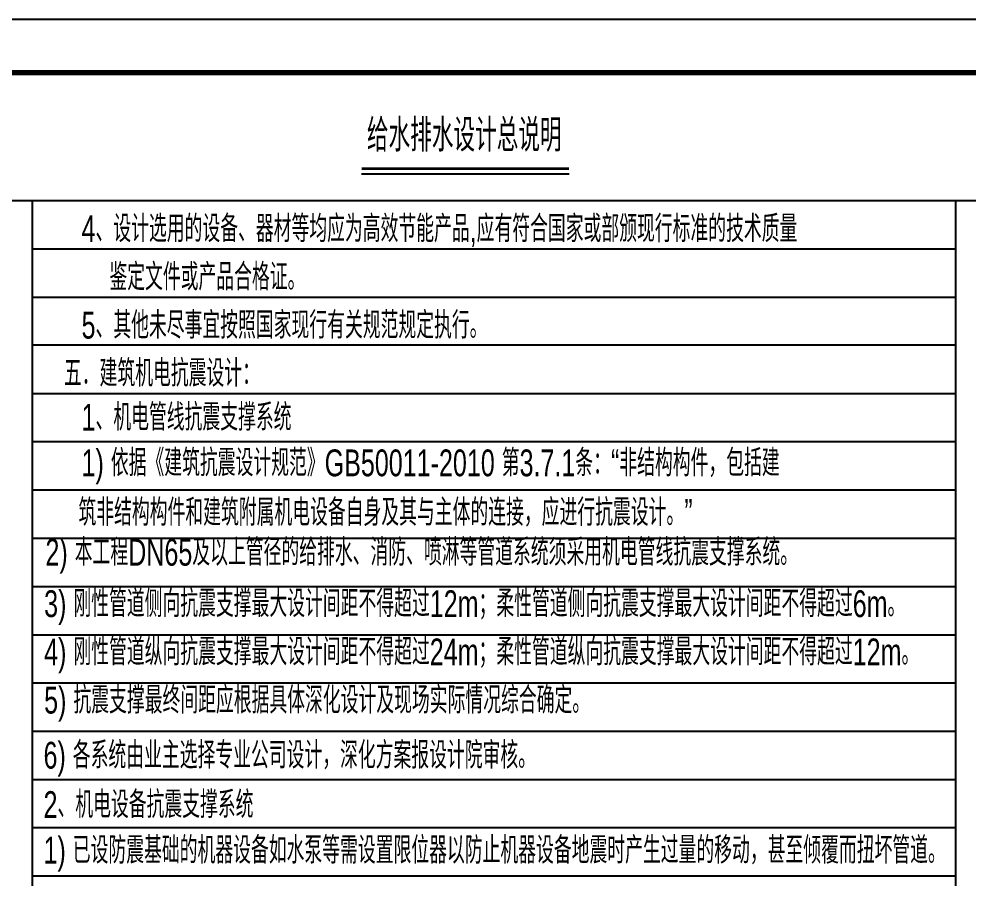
# Model space of a CAD drawing. Extents: x 12811826 to 27008858, y -1172757 to 50528.
# Drawn here: x 13474268 to 13491997, y -151888 to -135843 of the extents above; entities that cross this region are included whole.
import ezdxf
from ezdxf.enums import TextEntityAlignment as Align

# ---------------------------------------------------------------- set-up
doc = ezdxf.new("R2010")
doc.units = 0
doc.header["$LTSCALE"] = 1000
doc.header["$MEASUREMENT"] = 0
for name, color, linetype in [('JZ_0', 7, 'Continuous'), ('JZ_TEXT', 42, 'Continuous'), ('TK', 4, 'Continuous')]:
    doc.layers.add(name, color=color, linetype=linetype)
doc.styles.add('DXF', font='ros.shx', dxfattribs={"width": 0.7, "bigfont": 'hzs.shx'})

# ---------------------------------------------------------------- blocks, each defined once
blk = doc.blocks.new('GeYuanFrame_02003155', base_point=(20.09, 4.53))
at = {"layer": 'TK'}
blk.add_lwpolyline([(20.09, 4.53), (20.09, 598.53), (861.09, 598.53), (861.09, 4.53)], close=True, dxfattribs=at)
at = {"layer": 'TK', "const_width": 1}
blk.add_lwpolyline([(45.09, 588.53), (851.09, 588.53), (851.09, 14.53), (45.09, 14.53)], close=True, dxfattribs=at)

msp = doc.modelspace()

# ---------------------------------------------------------------- linework, layer by layer
at = {"layer": 'JZ_0', "color": 8}
for p, q in [((13456784.8, -139229.8), (13509484.2, -139229.8)), ((13474518.1, -189276.6), (13474518.1, -139229.8)), ((13491751.1, -187617.9), (13491751.1, -139229.8)), ((13474518.1, -140129.8), (13491751.1, -140129.8)), ((13474518.1, -141029.8), (13491751.1, -141029.8)), ((13491751.1, -141929.8), (13474518.1, -141929.8)), ((13474518.1, -142829.8), (13491751.1, -142829.8)), ((13491751.1, -143729.8), (13474518.1, -143729.8)), ((13474518.1, -144629.8), (13491751.1, -144629.8)), ((13474518.1, -145529.8), (13491751.1, -145529.8)), ((13474518.1, -146429.8), (13491751.1, -146429.8)), ((13474518.1, -147329.8), (13491751.1, -147329.8)), ((13474518.1, -148229.8), (13491751.1, -148229.8)), ((13474518.1, -149129.8), (13491751.1, -149129.8)), ((13474518.1, -150029.8), (13491751.1, -150029.8)), ((13474518.1, -150929.8), (13491751.1, -150929.8)), ((13474518.1, -151829.8), (13491751.1, -151829.8))]:
    msp.add_line(p, q, dxfattribs=at)
at = {"layer": 'JZ_TEXT'}
msp.add_line((13480660, -138733.1), (13484532.8, -138733.1), dxfattribs=at)
at = {"layer": 'JZ_TEXT', "const_width": 50}
msp.add_lwpolyline([(13480660, -138633.6), (13484532.8, -138633.6)], dxfattribs=at)

# ---------------------------------------------------------------- block references
at = {"color": 8, "xscale": 100, "yscale": 100, "zscale": 100}
msp.add_blockref('GeYuanFrame_02003155', (13454284.8, -195243.1), dxfattribs=at)

# ---------------------------------------------------------------- texts
at = {"layer": 'JZ_TEXT', "style": 'DXF', "width": 0.7}
msp.add_text('给水排水设计总说明', height=607.14, dxfattribs=at).set_placement((13482577.8, -138498), align=Align.BOTTOM_CENTER)
for s, p in [('4、设计选用的设备、器材等均应为高效节能产品,应有符合国家或部颁现行标准的技术质量', (13475435.7, -140005.8)), ('鉴定文件或产品合格证。', (13475955.4, -140905.8)), ('5、其他未尽事宜按照国家现行有关规范规定执行。', (13475435.7, -141805.8)), ('五．建筑机电抗震设计：', (13475106.3, -142701.4)), ('1、机电管线抗震支撑系统', (13475435.7, -143523)), ('1) 依据《建筑抗震设计规范》GB50011-2010 第3.7.1条：“非结构构件，包括建', (13475435.7, -144374.1)), ('筑非结构构件和建筑附属机电设备自身及其与主体的连接，应进行抗震设计。”', (13475377.5, -145299.1)), ('2) 本工程DN65及以上管径的给排水、消防、喷淋等管道系统须采用机电管线抗震支撑系统。', (13474761.9, -146042.4)), ('3) 刚性管道侧向抗震支撑最大设计间距不得超过12m；柔性管道侧向抗震支撑最大设计间距不得超过6m。', (13474737.4, -147001.2)), ('4) 刚性管道纵向抗震支撑最大设计间距不得超过24m；柔性管道纵向抗震支撑最大设计间距不得超过12m。', (13474737.4, -147901.2)), ('5) 抗震支撑最终间距应根据具体深化设计及现场实际情况综合确定。', (13474737.4, -148801.2)), ('6) 各系统由业主选择专业公司设计，深化方案报设计院审核。', (13474725.8, -149828.5)), ('2、机电设备抗震支撑系统', (13474725.8, -150749.6)), ('1) 已设防震基础的机器设备如水泵等需设置限位器以防止机器设备地震时产生过量的移动，甚至倾覆而扭坏管道。', (13474725.8, -151600.7))]:
    msp.add_text(s, height=500, dxfattribs=at).set_placement(p)

doc.saveas('drawing.dxf')
